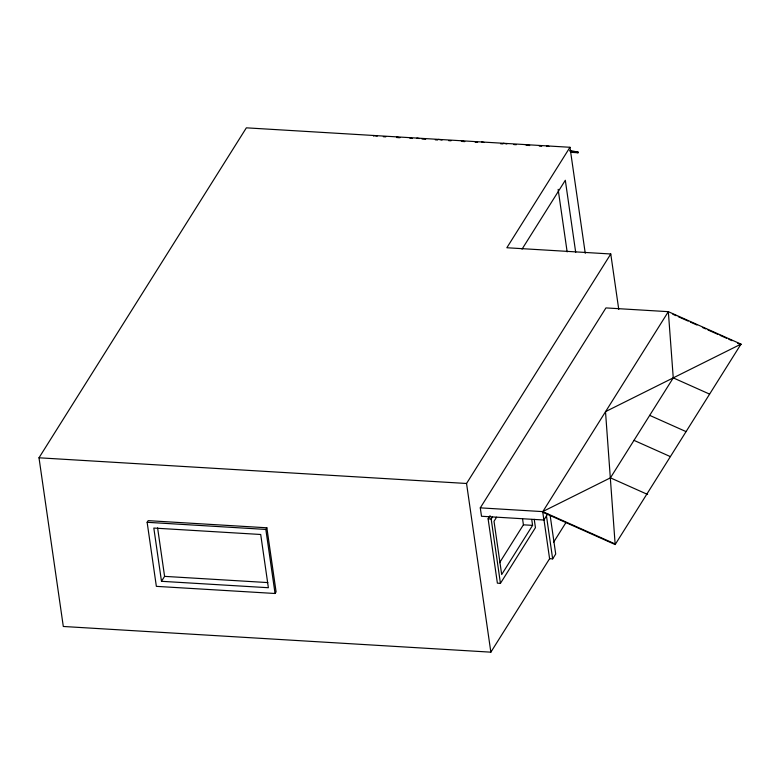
<?xml version="1.0" encoding="UTF-8"?>
<svg xmlns="http://www.w3.org/2000/svg" width="780" height="780" viewBox="0 0 780 780"><rect width="100%" height="100%" fill="white"/><g stroke="black" fill="none" stroke-linecap="round" stroke-linejoin="round"><path stroke-width="1.17" d="M373.659 136.13L373.708 135.486L377.218 136.178M546.517 146.523L546.566 145.87L548.896 146.338M570.814 152.315L578.068 152.753L578.117 152.11L569.936 150.491M480.285 507.858L542.675 511.612L610.428 477.848L673.257 377.881L668.333 311.668L542.5 512.109L615.167 544.557L605.504 411.635L741 344.116L668.333 311.668L605.943 307.915L480.285 507.858L481.504 516.262L543.884 520.016L547.774 513.835M543.913 519.246L549.598 558.694L490.854 652.168L63.307 626.476L39 457.792L246.363 127.832L569.975 147.284L585.254 253.315M147.137 522.298L148.161 520.65L266.857 527.787L276.091 591.844L275.057 593.492L156.361 586.355L147.137 522.298L265.834 529.425L266.857 527.787M161.489 581.305L153.816 528.06L260.705 534.485L268.378 587.72L161.489 581.305L164.59 576.371L157.599 527.865M569.975 147.284L506.844 247.748L610.769 253.987L618.755 309.416M522.025 249.161L565.315 180.278L575.708 252.408M490.854 652.168L466.547 483.483L610.769 253.987M534.232 519.324L535.441 527.67L500.438 583.352L497.386 583.167L488.104 518.807L490.055 515.707M500.438 583.352L491.166 518.983L492.463 516.925M496.587 517.198L494.013 521.293L501.686 574.529L532.584 525.369L531.736 519.451M499.59 562.712L523.409 524.813L522.561 518.895M553.625 542.188L565.88 522.688M549.598 558.694L552.659 558.88L555.711 554.024L550.192 515.736M615.167 544.557L741 344.116L740.825 344.614L737.529 343.142M383.331 136.714L385.749 136.861M396.63 137.514L399.048 137.66M409.929 138.314L412.337 138.46M422.009 139.035L425.636 139.259M435.308 139.834L437.726 139.981M448.607 140.634L451.025 140.78M461.897 141.434L464.315 141.58M475.195 142.233L477.613 142.379M500.584 143.764L503.002 143.9M513.874 144.563L516.292 144.7M527.173 145.363L529.591 145.499M539.263 146.084L541.681 146.23M575.708 151.964L578.117 152.11M39 457.792L466.547 483.483M488.104 518.807L491.166 518.983M523.409 524.813L532.584 525.369M164.59 576.371L267.832 582.582M569.887 151.135L578.068 152.753M524.959 144.573L529.63 145.499M503.353 143.276L506.854 143.969M481.748 141.98L484.078 142.438M461.302 140.907L464.812 141.599M438.526 139.376L442.036 140.069M416.92 138.079L419.26 138.547M396.484 137.017L399.994 137.709M672.808 314.243L676.104 315.705M678.298 316.69L688.165 321.097M690.358 322.081L696.94 325.016M702.429 327.464L705.715 328.936M707.908 329.921L717.785 334.327M719.979 335.302L726.56 338.247M728.754 339.222L732.05 340.694M673.257 377.881L709.585 394.105M649.691 415.369L686.029 431.594M633.984 440.359L670.322 456.592M610.428 477.848L647.644 494.471M615.342 544.06L542.675 511.612L543.884 520.016M558.139 189.374L567.148 251.901M546.458 515.843L552.659 558.88M265.834 529.425L275.057 593.492"/></g></svg>
